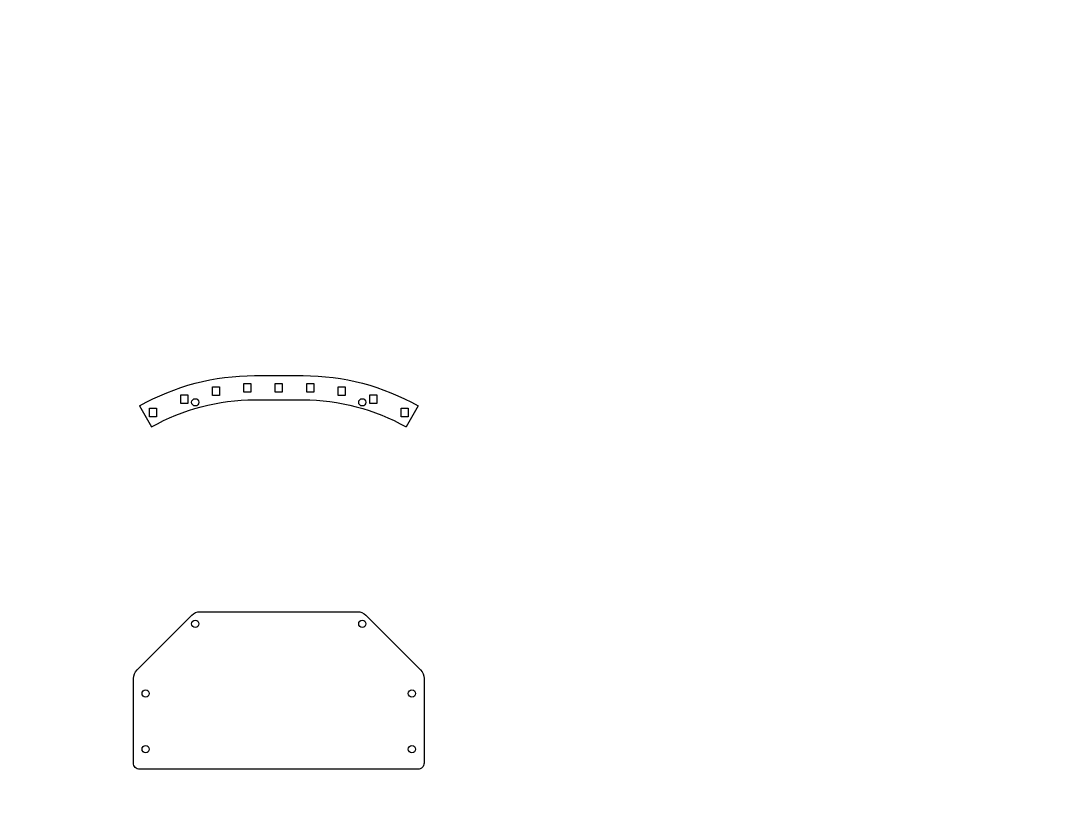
# Paper-space layout 'Rozvržení1' of a CAD drawing. Header units: millimetres. Extents: x 26 to 231, y 20 to 176.
# The model-space entities are those that its viewports show. They can reach past a viewport. Long polylines and large blocks are cut down to what shows.
import ezdxf

# ---------------------------------------------------------------- set-up
doc = ezdxf.new("R2010")
doc.units = ezdxf.units.MM
doc.layers.get('0').update_dxf_attribs({"plot": 0})
doc.layers.add('Obrys', color=2, linetype='Continuous', lineweight=30)
doc.layers.get('0').freeze()

msp = doc.modelspace()

# ---------------------------------------------------------------- linework, layer by layer
at = {"layer": 'Obrys'}
for p, q in [((47.5, 150), (52.42, 141.3)), ((162.5, 150), (157.58, 141.3))]:
    msp.add_line(p, q, dxfattribs=at)
for points in [[(47.5, 150, -0.129377), (95, 162.5), (105, 162.5), (115, 162.5, -0.129377), (162.5, 150)], [(52.42, 141.3, -0.129377), (95, 152.5), (105, 152.5), (115, 152.5, -0.129377), (157.58, 141.3, -0.129377)]]:
    msp.add_lwpolyline(points, format="xyb", dxfattribs=at)
for points in [[(77.55, 157.89), (80.45, 157.89), (80.45, 154.29), (77.55, 154.29)], [(90.55, 159.25), (93.45, 159.25), (93.45, 155.65), (90.55, 155.65)], [(103.55, 159.3), (106.45, 159.3), (106.45, 155.7), (103.55, 155.7)], [(116.55, 159.25), (119.45, 159.25), (119.45, 155.65), (116.55, 155.65)], [(129.55, 157.89), (132.45, 157.89), (132.45, 154.29), (129.55, 154.29)], [(64.55, 154.58), (67.45, 154.58), (67.45, 150.98), (64.55, 150.98)], [(142.55, 154.58), (145.45, 154.58), (145.45, 150.98), (142.55, 150.98)], [(51.55, 149.09), (54.45, 149.09), (54.45, 145.49), (51.55, 145.49)], [(155.55, 149.09), (158.45, 149.09), (158.45, 145.49), (155.55, 145.49)]]:
    msp.add_lwpolyline(points, close=True, dxfattribs=at)
msp.add_lwpolyline([(165, 37.43), (165, 2.5, -0.414214), (162.5, 0), (47.5, 0, -0.414214), (45, 2.5), (45, 37.43, -0.198912), (46.46, 40.96), (69.04, 63.54, -0.198912), (72.57, 65), (137.43, 65, -0.198912), (140.96, 63.54), (163.54, 40.96, -0.198912)], format="xyb", close=True, dxfattribs=at)
for centre in [(70.5, 151.46), (139.5, 151.46), (70.5, 60), (139.5, 60), (50, 31.25), (160, 31.25), (50, 8.25), (160, 8.25)]:
    msp.add_circle(centre, 1.5, dxfattribs=at)

psp = doc.layouts.new('Rozvržení1')

# ---------------------------------------------------------------- viewports
at = {"layer": '0'}
psp.add_viewport(center=(128.5, 97.5), size=(205.6, 156), view_center_point=(210, 148.5), view_height=321.2401, dxfattribs=at)

doc.saveas('drawing.dxf')
